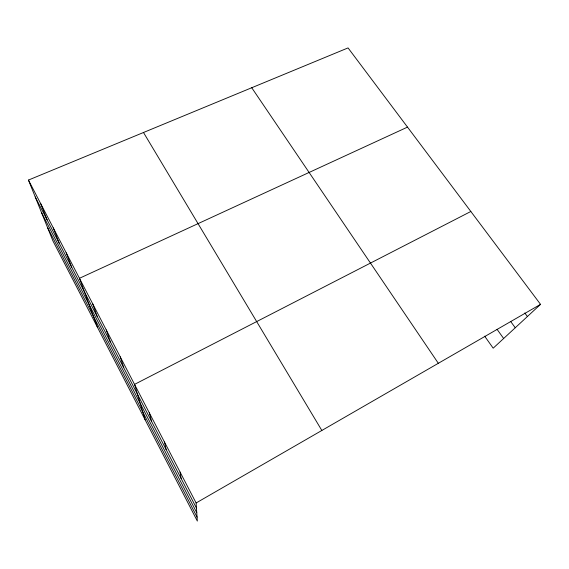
<?xml version="1.0" encoding="UTF-8"?>
<svg xmlns="http://www.w3.org/2000/svg" width="569" height="569" viewBox="0 0 569 569"><rect width="100%" height="100%" fill="white"/><g stroke="black" fill="none" stroke-linecap="round" stroke-linejoin="round"><path stroke-width="0.85" d="M28.45 180.067L196.113 502.968L197.343 521.09L52.903 240.872L28.45 180.067L348.057 47.91L540.55 304.358L493.188 348.178L484.653 336.165M196.113 502.968L540.55 304.358M470.833 211.483L134.54 384.381L145.123 419.773M407.504 127.115L79.454 278.291L97.598 327.573M524.796 312.986L527.406 316.52M510.628 321.414L515.251 327.765M497.064 329.337L503.65 338.498M251.74 87.74L438.336 363.299M143.495 132.499L321.848 430.47M35.228 196.924L196.461 508.081M41.501 212.522L196.782 512.754M47.497 227.422L197.08 517.157M40.705 203.666L47.085 219.812M53.28 227.885L59.247 243.269M66.189 252.75L71.715 267.338M92.676 303.754L97.249 316.62M106.254 329.899L110.322 341.841M120.201 356.77L123.736 367.73M149.284 412.774L151.653 421.601M164.448 441.978L166.176 449.638M180.053 472.035L181.113 478.458"/></g></svg>
